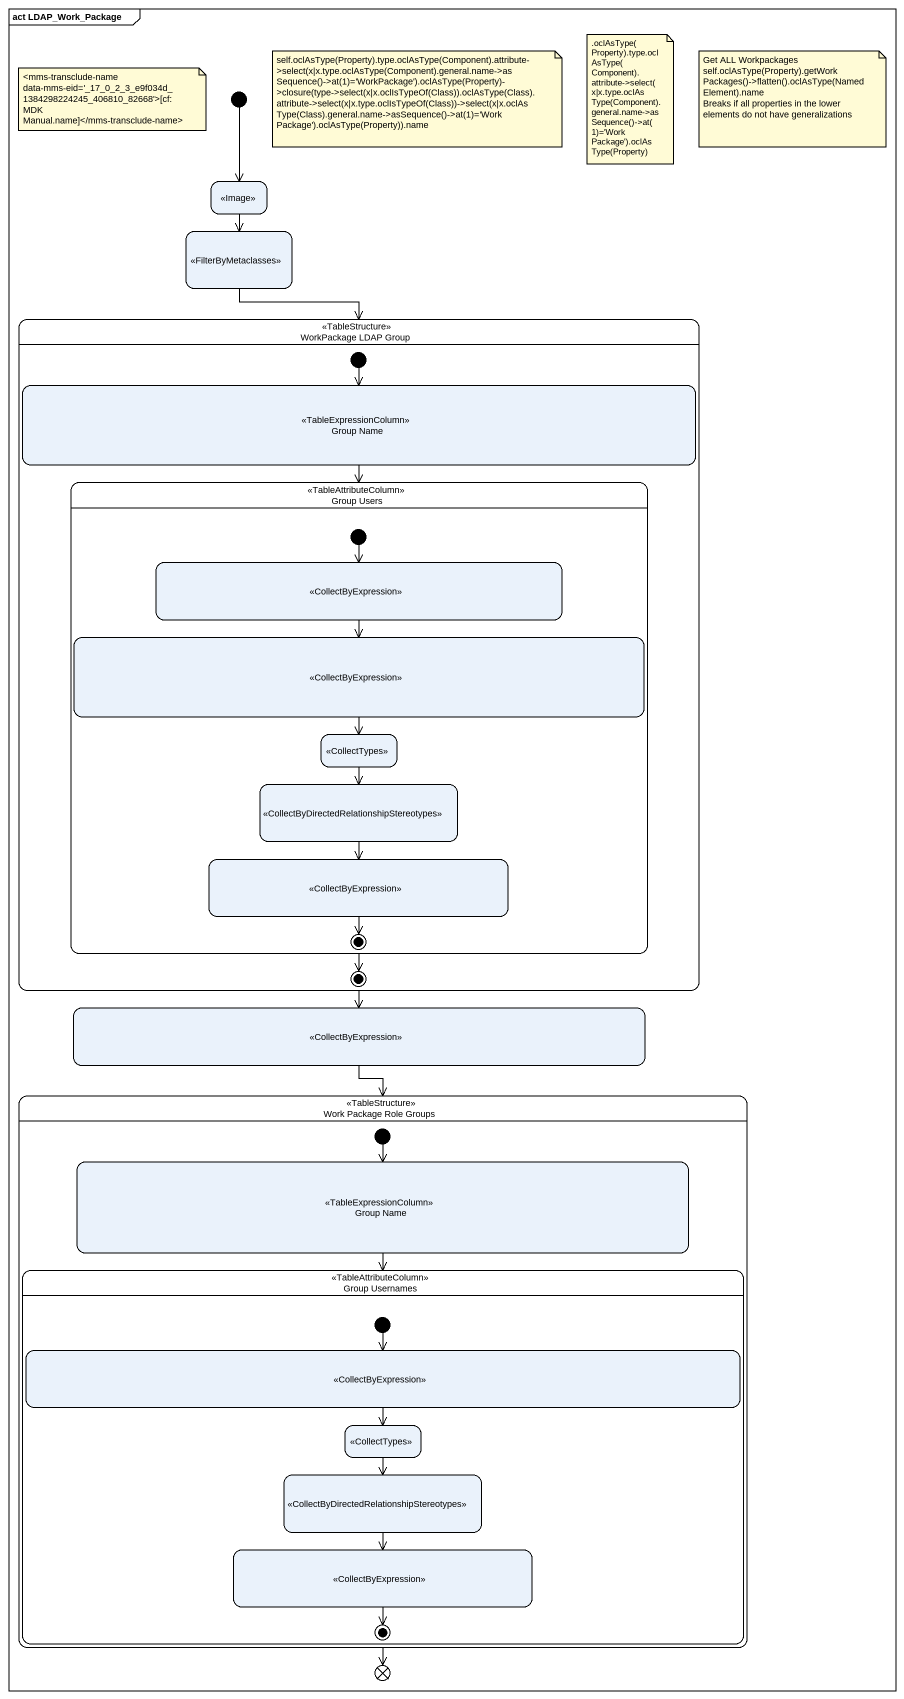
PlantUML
@startuml
mainframe act LDAP_Work_Package
hide empty description
state " " as state1 <<Image>>
state " " as state2 <<FilterByMetaclasses>>
state "WorkPackage LDAP Group" as WorkPackage_LDAP_Group <<TableStructure>> {
  state "Group Name" as Group_Name <<TableExpressionColumn>>
  state "Group Users" as Group_Users <<TableAttributeColumn>> {
    state " " as state3 <<CollectByExpression>>
    state " " as state4 <<CollectByExpression>>
    state " " as state5 <<CollectTypes>>
    state " " as state6 <<CollectByDirectedRelationshipStereotypes>>
    state " " as state7 <<CollectByExpression>>
    [*] --> state3
    state7 --> [*]
  }
  [*] --> Group_Name
  Group_Users --> [*]
}
state " " as state8 <<CollectByExpression>>
state "Work Package Role Groups" as Work_Package_Role_Groups <<TableStructure>> {
  state "Group Name" as Group_Name_2 <<TableExpressionColumn>>
  state "Group Usernames" as Group_Usernames <<TableAttributeColumn>> {
    state " " as state9 <<CollectByExpression>>
    state " " as state10 <<CollectTypes>>
    state " " as state11 <<CollectByDirectedRelationshipStereotypes>>
    state " " as state12 <<CollectByExpression>>
    [*] --> state9
    state12 --> [*]
  }
  [*] --> Group_Name_2
}
state flowfinal1 <<end>>
[*] --> state1
state1 --> state2
state2 --> WorkPackage_LDAP_Group
WorkPackage_LDAP_Group --> state8
Group_Name --> Group_Users
state3 --> state4
state4 --> state5
state5 --> state6
state6 --> state7
state8 --> Work_Package_Role_Groups
Work_Package_Role_Groups --> flowfinal1
Group_Name_2 --> Group_Usernames
state9 --> state10
state10 --> state11
state11 --> state12
note as N1
  .oclAsType(Property).type.oclAsType(Component).attribute->select(x|x.type.oclAsType(Component).general.name->asSequence()->at(1)='WorkPackage').oclAsType(Property)
end note
note as N2
  <mms-transclude-name data-mms-eid='_17_0_2_3_e9f034d_1384298224245_406810_82668'>[cf:MDK Manual.name]</mms-transclude-name>
end note
note as N3
  self.oclAsType(Property).type.oclAsType(Component).attribute->select(x|x.type.oclAsType(Component).general.name->asSequence()->at(1)='WorkPackage').oclAsType(Property)->closure(type->select(x|x.oclIsTypeOf(Class)).oclAsType(Class).attribute->select(x|x.type.oclIsTypeOf(Class))->select(x|x.oclAsType(Class).general.name->asSequence()->at(1)='WorkPackage').oclAsType(Property)).name
end note
note as N4
  Get ALL Workpackages
  self.oclAsType(Property).getWorkPackages()->flatten().oclAsType(NamedElement).name
  Breaks if all properties in the lower elements do not have generalizations
end note
@enduml
